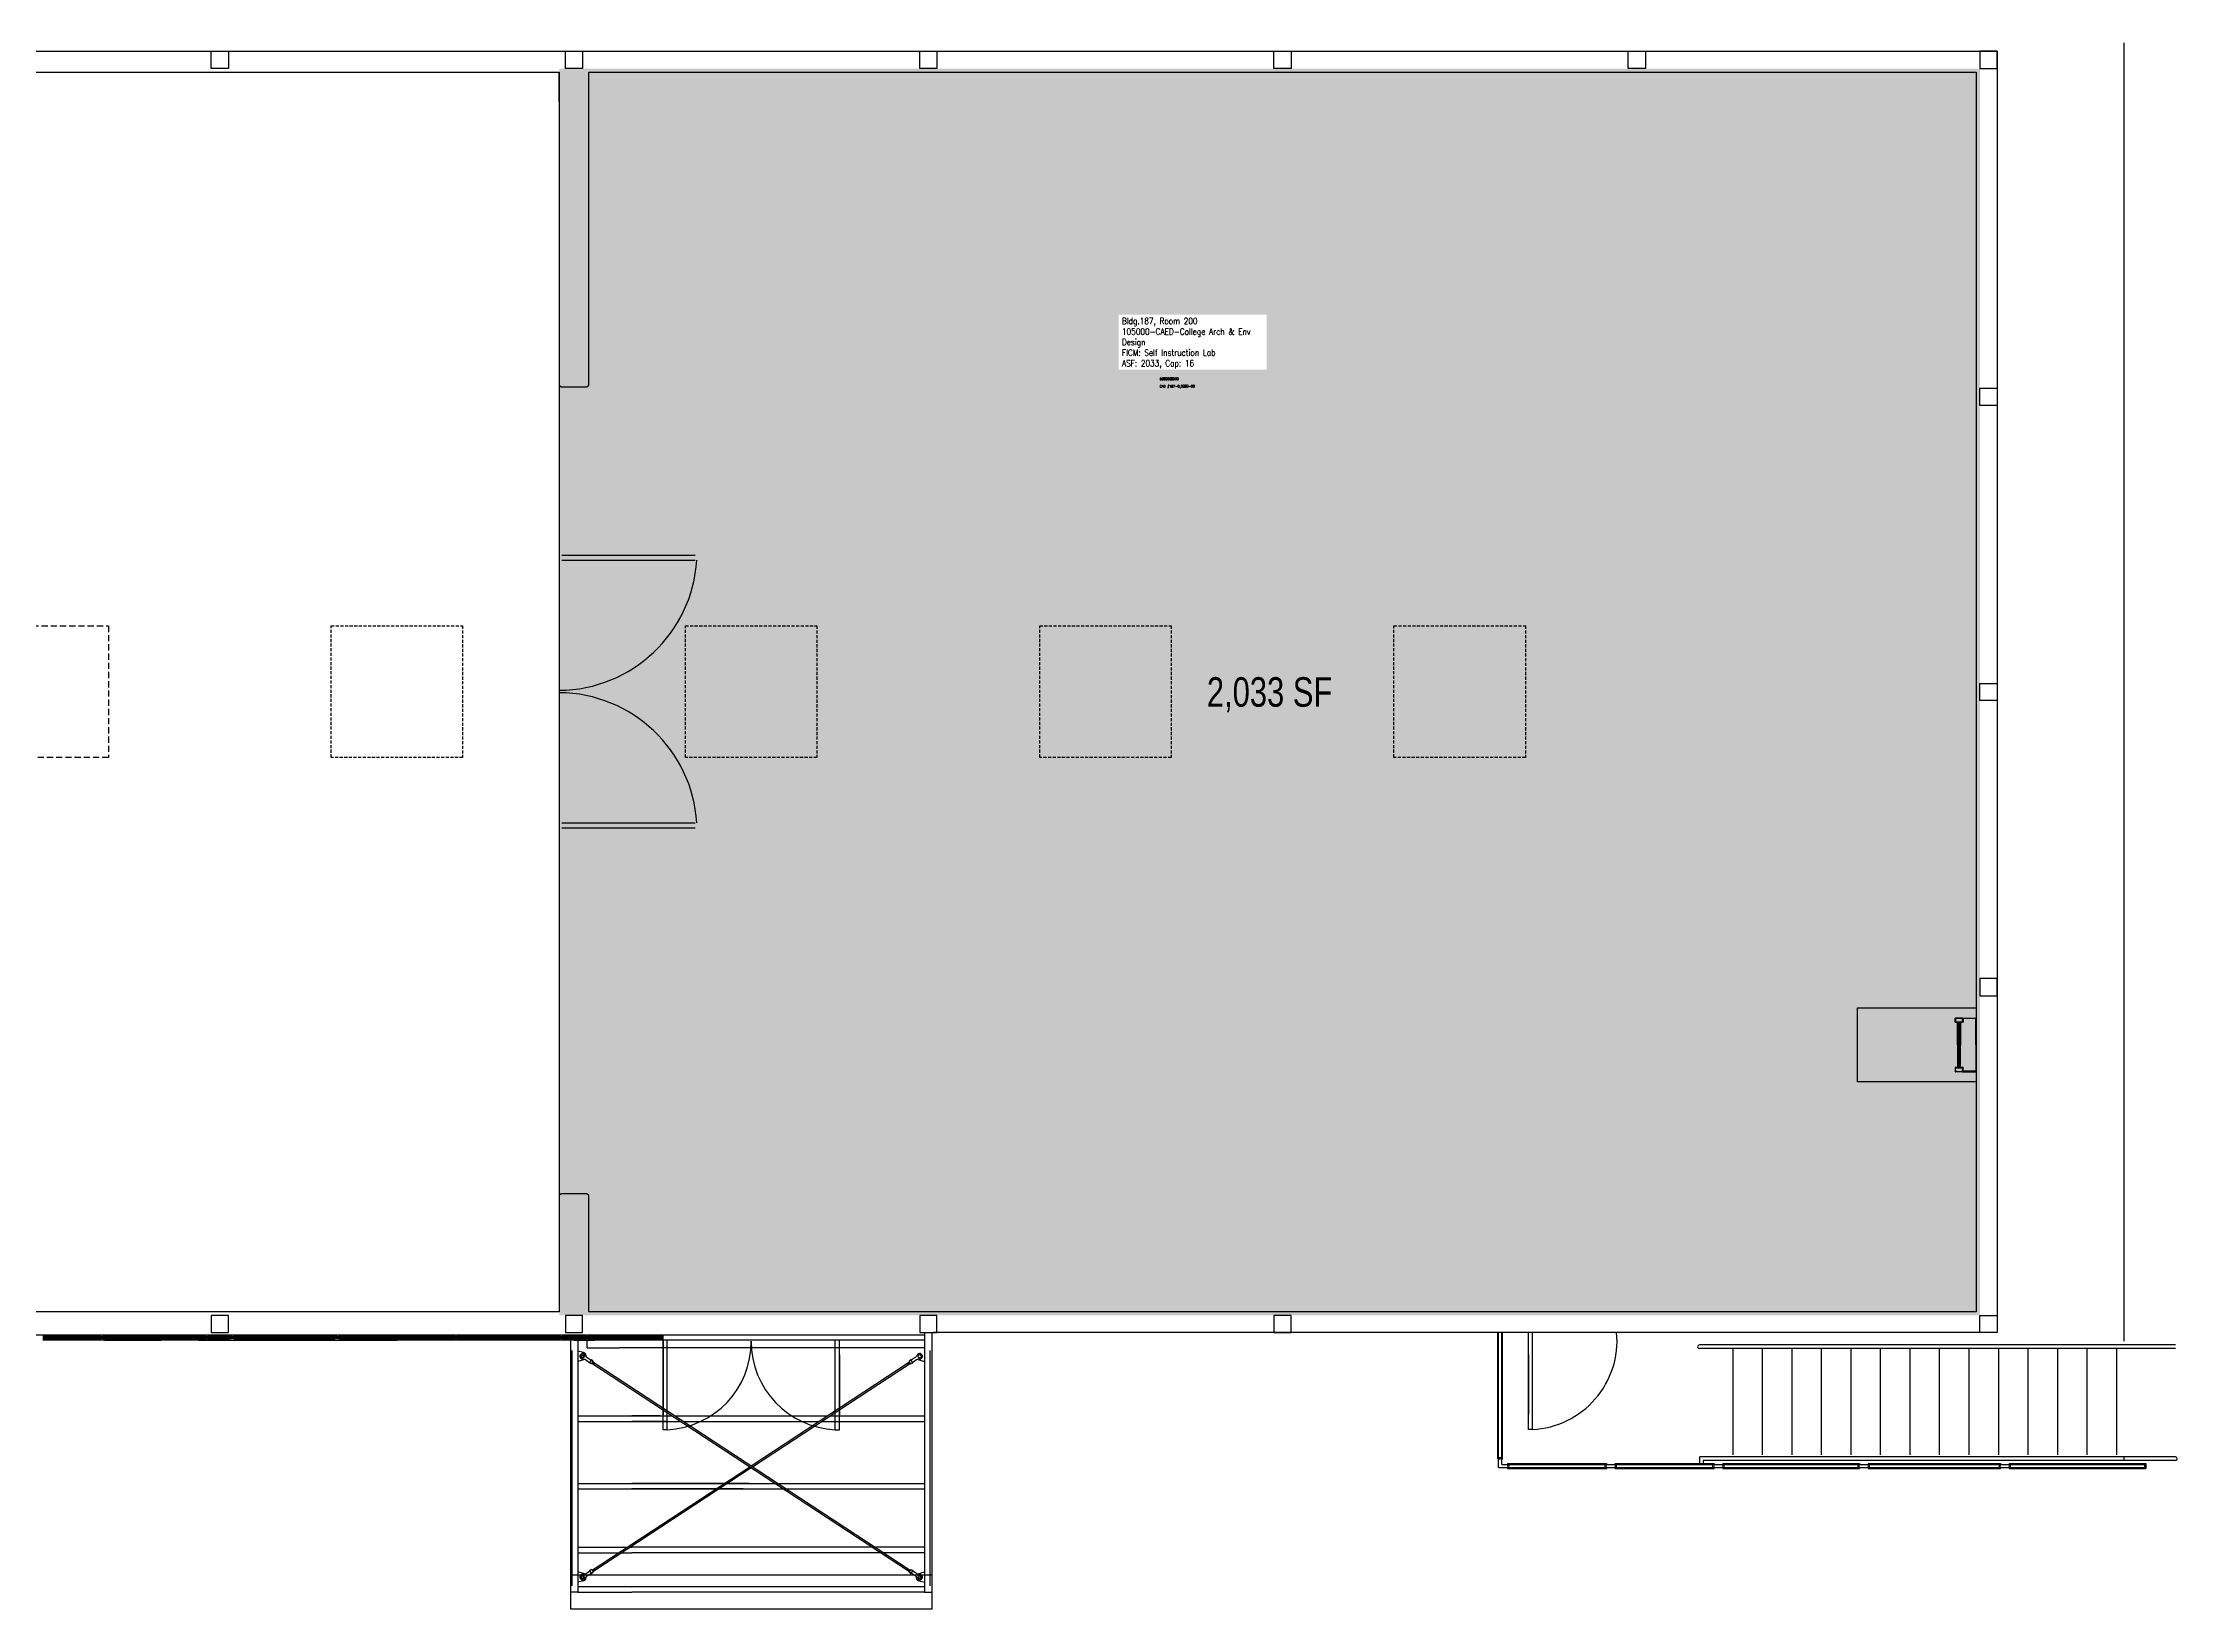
# Model space of a CAD drawing. Header units: inches. Extents: x -72 to 1522, y -109 to 528.
# Drawn here: x 654 to 1522, y -109 to 528 of the extents above; entities that cross this region are included whole.
import ezdxf
from ezdxf.enums import TextEntityAlignment as Align

# ---------------------------------------------------------------- set-up
doc = ezdxf.new("R2010")
doc.units = ezdxf.units.IN
doc.header["$LTSCALE"] = 0.25
doc.header["$MEASUREMENT"] = 0
for name, pattern in [('Building187_0 From Architect$0$HIDDEN', [0.375, 0.25, -0.125]), ('Building187_0 From Architect$0$HIDDEN2', [0.1875, 0.125, -0.0625]), ('DASHED', [0.75, 0.5, -0.25])]:
    doc.linetypes.add(name, pattern=pattern)
doc.layers.get('DEFPOINTS').update_dxf_attribs({"linetype": 'CONTINUOUS'})
for name, color, linetype in [('A-DOOR', 2, 'CONTINUOUS'), ('A-FLOR', 3, 'CONTINUOUS'), ('A-GLAZ', 1, 'CONTINUOUS'), ('A-IDEN-CNUM', 7, 'CONTINUOUS'), ('A-IDEN-RNUM', 7, 'CONTINUOUS'), ('A-IDEN-SNUM', 4, 'CONTINUOUS'), ('A-IDEN-VNUM', 4, 'CONTINUOUS'), ('A-SITE', 3, 'CONTINUOUS'), ('A-WALL', 5, 'CONTINUOUS'), ('AREA-TEXT', 3, 'CONTINUOUS'), ('Rooms-Category-Color', 7, 'CONTINUOUS'), ('Rooms-College-Color', 7, 'CONTINUOUS'), ('Rooms-Department-Color', 7, 'CONTINUOUS'), ('Rooms-Division-Color', 7, 'CONTINUOUS'), ('Rooms-Information', 7, 'CONTINUOUS')]:
    doc.layers.add(name, color=color, linetype=linetype)
doc.styles.add('AREA', font='arial.ttf', dxfattribs={"width": 0.75, "height": 12})
doc.styles.add('ROOMSNUMBER', font='txt.shx', dxfattribs={"height": 0.03})
doc.styles.add('ROOMVNUMBER', font='simplex.shx', dxfattribs={"width": 0.85})

msp = doc.modelspace()

# ---------------------------------------------------------------- hatches: boundary and pattern name
at = {"layer": 'Rooms-Category-Color', "true_color": 0xe3f498}
msp.add_hatch(color=61, dxfattribs=at).paths.add_polyline_path([(1441.5, 10.5), (1441.5, 517.5), (864, 517.5), (864, 10.5), (1441.5, 10.5)])
at = {"layer": 'Rooms-College-Color', "true_color": 0xe3f498}
msp.add_hatch(color=61, dxfattribs=at).paths.add_polyline_path([(1441.5, 10.5), (1441.5, 517.5), (864, 517.5), (864, 10.5), (1441.5, 10.5)])
at = {"layer": 'Rooms-Department-Color', "true_color": 0xe3f498}
msp.add_hatch(color=61, dxfattribs=at).paths.add_polyline_path([(1441.5, 10.5), (1441.5, 517.5), (864, 517.5), (864, 10.5), (1441.5, 10.5)])
at = {"layer": 'Rooms-Division-Color', "true_color": 0xe3f498}
msp.add_hatch(color=61, dxfattribs=at).paths.add_polyline_path([(1441.5, 10.5), (1441.5, 517.5), (864, 517.5), (864, 10.5), (1441.5, 10.5)])

# ---------------------------------------------------------------- linework, layer by layer
at = {"layer": 'A-DOOR'}
for p, q in [((865.1, 319.59), (919.28, 319.59)), ((865.1, 317.59), (919.28, 317.59)), ((865.1, 210.79), (919.28, 210.79)), ((865.1, 208.79), (919.28, 208.79)), ((906.17, 0.46), (906.17, -29.88)), ((906.17, -35.96), (906.17, 0.46)), ((907.85, -35.96), (907.86, 0.46)), ((976.18, -35.96), (976.18, 0.46)), ((977.86, -35.96), (977.86, 0.46)), ((1257.98, -35.84), (1257.98, 3.5)), ((1259.66, -35.84), (1259.67, 3.5)), ((977.86, -5.5), (977.86, -29.88)), ((1257.98, -5.38), (1257.98, -29.76)), ((907.85, -35.96), (906.17, -35.96)), ((976.18, -35.96), (977.86, -35.96)), ((1259.66, -35.84), (1257.98, -35.84))]:
    msp.add_line(p, q, dxfattribs=at)
for centre, radius, start, end in [((863.61, 321.08), 56.4, 270.39581, 356.44529), ((863.61, 207.29), 56.4, 3.55471, 89.60419), ((906.24, -0.22), 35.78, 272.58117, 0.34609), ((977.8, -0.22), 35.78, 179.65391, 267.41883), ((1257.92, 0.18), 36.06, 272.75799, 5.28799)]:
    msp.add_arc(centre, radius, start, end, dxfattribs=at)
at = {"layer": 'A-FLOR'}
for p, q in [((1500, 528), (1500, 0)), ((864, 504), (864, 516)), ((864, 450), (864, 12)), ((864, 12), (840, 12))]:
    msp.add_line(p, q, dxfattribs=at)
at = {"layer": 'A-FLOR', "linetype": 'Continuous'}
for p, q in [((441.5, 2.54), (1012.5, 2.54)), ((677.75, 1.75), (654, 1.75)), ((677.75, 1.25), (654, 1.25)), ((702, 0.46), (654, 0.46)), ((678.25, 1.75), (702, 1.75)), ((678.25, 1.25), (702, 1.25)), ((679.29, 0.46), (702, 0.46)), ((720.5, 1.75), (702, 1.75)), ((720.5, 1.25), (702, 1.25)), ((729.25, 0.46), (702, 0.46)), ((719.46, 0.46), (717.5, 0.46)), ((717.5, 0.46), (726, 0.46)), ((721, 1.75), (726, 1.75)), ((721, 1.25), (726, 1.25)), ((724.71, 0.46), (722.75, 0.46)), ((722.75, 0.46), (750, 0.46)), ((731, 1.75), (726, 1.75)), ((731, 1.25), (726, 1.25)), ((729.96, 0.46), (726, 0.46)), ((726, 0.46), (734.5, 0.46)), ((731.5, 1.75), (750, 1.75)), ((731.5, 1.75), (734.5, 1.75)), ((731.5, 1.25), (750, 1.25)), ((731.5, 1.25), (734.5, 1.25)), ((773.75, 1.75), (750, 1.75)), ((773.75, 1.25), (750, 1.25)), ((772.71, 0.46), (750, 0.46)), ((750, 0.46), (798, 0.46)), ((774.25, 1.75), (798, 1.75)), ((774.25, 1.25), (798, 1.25)), ((821.75, 1.75), (798, 1.75)), ((821.75, 1.25), (798, 1.25)), ((822, 0.46), (798, 0.46)), ((980.42, 0.46), (822, 0.46)), ((822.25, 1.75), (846, 1.75)), ((822.25, 1.25), (846, 1.25)), ((864.5, 1.75), (846, 1.75)), ((864.5, 1.25), (846, 1.25)), ((864.5, 1.75), (861.5, 1.75)), ((864.5, 1.25), (861.5, 1.25)), ((863.46, 0.46), (861.5, 0.46)), ((865, 1.75), (870, 1.75)), ((865, 1.25), (870, 1.25)), ((868.71, 0.46), (866.75, 0.46)), ((875, 1.75), (870, 1.75)), ((875, 1.25), (870, 1.25)), ((873.96, 0.46), (870, 0.46)), ((870, 0.46), (878.5, 0.46)), ((875.5, 1.75), (906.17, 1.75)), ((875.5, 1.25), (906.17, 1.25)), ((1012.5, 0.46), (980.42, 0.46))]:
    msp.add_line(p, q, dxfattribs=at)
at = {"layer": 'A-GLAZ', "linetype": 'Continuous'}
for p, q in [((654, 2), (677.75, 2)), ((677.75, 1), (654, 1)), ((677.75, 2), (677.75, 1)), ((702, 2), (678.25, 2)), ((678.25, 2), (678.25, 1)), ((678.25, 1), (702, 1)), ((702, 2), (720.5, 2)), ((720.5, 1), (702, 1)), ((717.5, 2), (720.5, 2)), ((720.5, 1), (717.5, 1)), ((720.5, 2), (720.5, 1)), ((726, 2), (721, 2)), ((721, 2), (721, 1)), ((721, 1), (726, 1)), ((726, 2), (731, 2)), ((731, 1), (726, 1)), ((731, 2), (731, 1)), ((734.5, 2), (731.5, 2)), ((731.5, 2), (731.5, 1)), ((750, 2), (731.5, 2)), ((731.5, 1), (734.5, 1)), ((731.5, 1), (750, 1)), ((750, 2), (773.75, 2)), ((773.75, 1), (750, 1)), ((773.75, 2), (773.75, 1)), ((798, 2), (774.25, 2)), ((774.25, 2), (774.25, 1)), ((774.25, 1), (798, 1)), ((798, 2), (821.75, 2)), ((821.75, 1), (798, 1)), ((821.75, 2), (821.75, 1)), ((846, 2), (822.25, 2)), ((822.25, 2), (822.25, 1)), ((822.25, 1), (846, 1)), ((846, 2), (864.5, 2)), ((864.5, 1), (846, 1)), ((861.5, 2), (864.5, 2)), ((864.5, 1), (861.5, 1)), ((864.5, 2), (864.5, 1)), ((864.5, 2), (864.5, 1)), ((870, 2), (865, 2)), ((865, 2), (865, 1)), ((865, 1), (870, 1)), ((870, 2), (875, 2)), ((875, 1), (870, 1)), ((875, 2), (875, 1)), ((906.17, 2), (875.5, 2)), ((875.5, 2), (875.5, 1)), ((875.5, 1), (906.17, 1))]:
    msp.add_line(p, q, dxfattribs=at)
at = {"layer": 'A-SITE', "linetype": 'Building187_0 From Architect$0$HIDDEN', "ltscale": 20}
for p, q in [((771.28, 237.42), (771.28, 290.87)), ((771.28, 290.87), (824.72, 290.87)), ((824.72, 290.87), (824.72, 237.42)), ((915.28, 237.42), (915.28, 290.87)), ((915.28, 290.87), (968.72, 290.87)), ((968.72, 290.87), (968.72, 237.42)), ((1059.28, 237.42), (1059.28, 290.87)), ((1059.28, 290.87), (1112.72, 290.87)), ((1112.72, 290.87), (1112.72, 237.42)), ((1203.28, 237.42), (1203.28, 290.87)), ((1203.28, 290.87), (1256.72, 290.87)), ((1256.72, 290.87), (1256.72, 237.42)), ((824.72, 237.42), (771.28, 237.42)), ((968.72, 237.42), (915.28, 237.42)), ((1112.72, 237.42), (1059.28, 237.42)), ((1256.72, 237.42), (1203.28, 237.42))]:
    msp.add_line(p, q, dxfattribs=at)
at = {"layer": 'A-SITE'}
for p, q in [((1391.73, 105.5), (1391.73, 135.5)), ((1391.73, 135.5), (1440, 135.5)), ((1432.37, 120.5), (1432.37, 129.68)), ((1432.5, 120.5), (1432.5, 129.68)), ((1432.63, 120.5), (1432.63, 129.68)), ((1432.75, 120.5), (1432.75, 129.68)), ((1432.88, 120.5), (1432.88, 129.68)), ((1433.12, 120.5), (1433.12, 129.68)), ((1433.25, 120.5), (1433.25, 129.68)), ((1433.37, 120.5), (1433.37, 129.68)), ((1433.5, 120.5), (1433.5, 129.68)), ((1433.62, 129.68), (1433.62, 120.5)), ((1432.37, 120.5), (1432.37, 111.33)), ((1432.5, 120.5), (1432.5, 111.33)), ((1432.63, 120.5), (1432.63, 111.33)), ((1432.75, 120.5), (1432.75, 111.33)), ((1432.88, 120.5), (1432.88, 111.33)), ((1433.12, 120.5), (1433.12, 111.33)), ((1433.25, 120.5), (1433.25, 111.33)), ((1433.37, 120.5), (1433.37, 111.33)), ((1433.5, 120.5), (1433.5, 111.33)), ((1433.62, 111.33), (1433.62, 120.5)), ((1440, 105.5), (1391.73, 105.5)), ((1245.46, -47.75), (1245.46, 3.5)), ((1245.84, -51.37), (1245.84, 3.5)), ((1247.09, -50.13), (1247.09, 3.5)), ((1247.46, -47.75), (1247.46, 3.5)), ((1520.99, -1.5), (1327.49, -1.5)), ((1520.99, -3), (1327.49, -3)), ((1340.99, -3), (1340.99, -46.25)), ((1352.99, -3), (1352.99, -46.25)), ((1364.99, -3), (1364.99, -46.25)), ((1376.99, -3), (1376.99, -46.25)), ((1388.99, -3), (1388.99, -46.25)), ((1400.99, -3), (1400.99, -46.25)), ((1412.99, -3), (1412.99, -46.25)), ((1424.99, -3), (1424.99, -46.25)), ((1436.99, -3), (1436.99, -46.25)), ((1448.99, -3), (1448.99, -46.25)), ((1460.99, -3), (1460.99, -46.25)), ((1472.99, -3), (1472.99, -46.25)), ((1484.99, -3), (1484.99, -46.25)), ((1496.99, -3), (1496.99, -46.25)), ((1245.46, -47.75), (1245.84, -47.75)), ((1245.84, -51.37), (1508.99, -51.37)), ((1247.09, -47.75), (1247.46, -47.75)), ((1247.09, -50.13), (1508.99, -50.13)), ((1249.46, -49.75), (1289.72, -49.75)), ((1249.46, -49.75), (1249.46, -50.13)), ((1249.46, -51.37), (1249.46, -51.75)), ((1249.46, -51.75), (1289.84, -51.75)), ((1289.72, -50.13), (1289.72, -49.75)), ((1289.72, -49.75), (1289.72, -50.13)), ((1289.72, -51.75), (1289.72, -51.37)), ((1289.72, -51.37), (1289.72, -51.75)), ((1293.22, -49.75), (1333.47, -49.75)), ((1293.22, -50.13), (1293.22, -49.75)), ((1293.22, -49.75), (1293.22, -50.13)), ((1293.22, -51.75), (1293.22, -51.37)), ((1293.22, -51.37), (1293.22, -51.75)), ((1293.22, -51.75), (1333.47, -51.75)), ((1520.99, -47), (1327.49, -47)), ((1327.49, -47), (1327.49, -49.75)), ((1520.99, -48.5), (1328.99, -48.5)), ((1328.99, -48.5), (1328.99, -49.75)), ((1333.47, -49.75), (1333.47, -50.13)), ((1333.47, -51.37), (1333.47, -51.75)), ((1336.97, -49.75), (1392.55, -49.75)), ((1336.97, -49.75), (1336.97, -50.13)), ((1336.97, -51.37), (1336.97, -51.75)), ((1336.97, -51.75), (1392.55, -51.75)), ((1392.55, -49.75), (1392.55, -50.13)), ((1392.55, -51.37), (1392.55, -51.75)), ((1396.06, -49.75), (1449.9, -49.75)), ((1396.06, -49.75), (1396.06, -50.13)), ((1396.06, -51.37), (1396.06, -51.75)), ((1396.06, -51.75), (1449.9, -51.75)), ((1449.9, -49.75), (1449.9, -50.13)), ((1449.9, -51.37), (1449.9, -51.75)), ((1453.4, -49.75), (1508.99, -49.75)), ((1453.4, -49.75), (1453.4, -50.13)), ((1453.4, -51.37), (1453.4, -51.75)), ((1453.4, -51.75), (1508.99, -51.75)), ((1508.99, -49.75), (1508.99, -51.75)), ((1508.99, -51.37), (1508.99, -51.75)), ((868.5, -95), (1015.5, -95)), ((1015.5, -109), (868.5, -109))]:
    msp.add_line(p, q, dxfattribs=at)
at = {"layer": 'A-SITE', "ltscale": 0.25}
for p, q in [((868.5, 0.46), (868.5, -109)), ((871.5, 0.46), (871.5, -102)), ((875.37, -2.62), (875.37, 0.38)), ((1012.5, 3.5), (1012.5, -102)), ((1015.5, 3.5), (1015.5, -109)), ((873.89, -4.64), (871.5, -4)), ((874.27, -7.43), (871.5, -8.18)), ((874.75, -7.58), (876.69, -8.85)), ((875.37, -2.62), (888.52, -2.62)), ((875.37, -6.64), (877.31, -7.91)), ((876.3, -8.75), (876.37, -8.64)), ((876.37, -8.64), (876.98, -7.7)), ((876.98, -7.7), (877.05, -7.59)), ((877.19, -9.09), (877.73, -8.27)), ((877.72, -8.16), (877.2, -7.58)), ((877.64, -8.43), (877.31, -8.96)), ((877.7, -8.46), (877.37, -9)), ((877.42, -7.9), (877.46, -7.87)), ((877.76, -8.5), (877.43, -9.04)), ((877.82, -8.54), (877.49, -9.08)), ((877.88, -8.58), (877.55, -9.12)), ((877.94, -8.62), (877.61, -9.16)), ((877.63, -8.42), (1006.69, -93.04)), ((878, -8.66), (877.67, -9.2)), ((1012.5, -2.62), (888.52, -2.62)), ((942, -50.63), (1006.37, -8.42)), ((1006, -8.66), (1006.33, -9.2)), ((1006.06, -8.62), (1006.39, -9.16)), ((1006.12, -8.58), (1006.45, -9.12)), ((1006.18, -8.54), (1006.51, -9.08)), ((1006.24, -8.5), (1006.57, -9.04)), ((1006.81, -9.09), (1006.27, -8.27)), ((1006.28, -8.16), (1006.8, -7.58)), ((1006.3, -8.46), (1006.63, -9)), ((1006.36, -8.43), (1006.69, -8.96)), ((1006.58, -7.9), (1006.54, -7.87)), ((1008.63, -6.64), (1006.69, -7.91)), ((1007.02, -7.7), (1006.95, -7.59)), ((1007.63, -8.64), (1007.02, -7.7)), ((1009.25, -7.58), (1007.31, -8.85)), ((1007.7, -8.75), (1007.63, -8.64)), ((1009.73, -7.43), (1012.5, -8.18)), ((877.08, -9.13), (876.35, -8.89)), ((876.73, -8.96), (876.71, -9.01)), ((877.29, -8.94), (1006.36, -93.57)), ((878.06, -8.7), (877.73, -9.24)), ((878.12, -8.74), (877.79, -9.28)), ((878.18, -8.78), (877.85, -9.32)), ((878.24, -8.82), (877.91, -9.35)), ((878.3, -8.86), (877.97, -9.39)), ((878.36, -8.9), (878.03, -9.43)), ((878.06, -9.45), (878.4, -8.92)), ((942.57, -51), (1006.71, -8.94)), ((1005.94, -9.45), (1005.6, -8.92)), ((1005.64, -8.9), (1005.97, -9.43)), ((1005.7, -8.86), (1006.03, -9.39)), ((1005.76, -8.82), (1006.09, -9.35)), ((1005.82, -8.78), (1006.15, -9.32)), ((1005.88, -8.74), (1006.21, -9.28)), ((1005.94, -8.7), (1006.27, -9.24)), ((1006.92, -9.13), (1007.65, -8.89)), ((1007.27, -8.96), (1007.29, -9.01)), ((871.5, -30.37), (909.97, -30.37)), ((871.5, -32.63), (913.42, -32.63)), ((905.03, -30.37), (893.54, -30.37)), ((908.01, -32.63), (893.54, -32.63)), ((911.11, -30.37), (972.89, -30.37)), ((914.56, -32.63), (969.44, -32.63)), ((970.58, -32.63), (1012.5, -32.63)), ((974.03, -30.37), (1012.5, -30.37)), ((877.31, -93.04), (941.43, -51)), ((877.64, -93.57), (942, -51.37)), ((871.5, -57.8), (931.06, -57.8)), ((871.5, -60.06), (927.61, -60.06)), ((931.06, -57.8), (893.54, -57.8)), ((927.61, -60.06), (893.54, -60.06)), ((928.75, -60.06), (1012.5, -60.06)), ((938.76, -60.06), (928.75, -60.06)), ((932.2, -57.8), (1012.5, -57.8)), ((941.22, -57.8), (932.2, -57.8)), ((871.5, -83.74), (891.49, -83.74)), ((871.5, -86), (888.05, -86)), ((889.19, -86), (893.54, -86)), ((892.63, -83.74), (893.54, -83.74)), ((991.37, -83.74), (893.54, -83.74)), ((994.81, -86), (893.54, -86)), ((1012.5, -83.74), (992.51, -83.74)), ((1012.5, -86), (995.95, -86)), ((874.27, -94.57), (871.5, -93.82)), ((874.75, -94.42), (876.69, -93.15)), ((875.37, -95.36), (877.31, -94.09)), ((876.3, -93.25), (876.37, -93.36)), ((877.08, -92.87), (876.35, -93.11)), ((876.37, -93.36), (876.98, -94.3)), ((876.73, -93.04), (876.71, -92.99)), ((876.98, -94.3), (877.05, -94.41)), ((877.19, -92.91), (877.73, -93.73)), ((877.72, -93.84), (877.2, -94.42)), ((877.64, -93.57), (877.31, -93.04)), ((877.7, -93.53), (877.37, -93)), ((877.42, -94.09), (877.46, -94.13)), ((877.76, -93.49), (877.43, -92.96)), ((877.82, -93.45), (877.49, -92.92)), ((877.88, -93.41), (877.55, -92.88)), ((877.94, -93.38), (877.61, -92.84)), ((878, -93.34), (877.67, -92.8)), ((878.06, -93.3), (877.73, -92.76)), ((878.12, -93.26), (877.79, -92.72)), ((878.18, -93.22), (877.85, -92.68)), ((878.24, -93.18), (877.91, -92.64)), ((878.3, -93.14), (877.97, -92.6)), ((878.36, -93.1), (878.03, -92.56)), ((878.06, -92.55), (878.4, -93.07)), ((1005.94, -92.55), (1005.6, -93.07)), ((1005.64, -93.1), (1005.97, -92.56)), ((1005.7, -93.14), (1006.03, -92.6)), ((1005.76, -93.18), (1006.09, -92.64)), ((1005.82, -93.22), (1006.15, -92.68)), ((1005.88, -93.26), (1006.21, -92.72)), ((1005.94, -93.3), (1006.27, -92.76)), ((1006, -93.34), (1006.33, -92.8)), ((1006.06, -93.38), (1006.39, -92.84)), ((1006.12, -93.41), (1006.45, -92.88)), ((1006.18, -93.45), (1006.51, -92.92)), ((1006.24, -93.49), (1006.57, -92.96)), ((1006.81, -92.91), (1006.27, -93.73)), ((1006.28, -93.84), (1006.8, -94.42)), ((1006.3, -93.53), (1006.63, -93)), ((1006.36, -93.57), (1006.69, -93.04)), ((1006.58, -94.09), (1006.54, -94.13)), ((1008.63, -95.36), (1006.69, -94.09)), ((1006.92, -92.87), (1007.65, -93.11)), ((1007.02, -94.3), (1006.95, -94.41)), ((1007.63, -93.36), (1007.02, -94.3)), ((1007.27, -93.04), (1007.29, -92.99)), ((1009.25, -94.42), (1007.31, -93.15)), ((1007.7, -93.25), (1007.63, -93.36)), ((1009.73, -94.57), (1012.5, -93.82)), ((871.5, -102), (868.5, -102)), ((873.89, -97.36), (871.5, -98)), ((871.5, -99.74), (1012.5, -99.74)), ((871.5, -102), (893.54, -102)), ((1012.5, -102), (893.54, -102)), ((1010.11, -97.36), (1012.5, -98)), ((1012.5, -102), (1015.5, -102))]:
    msp.add_line(p, q, dxfattribs=at)
at = {"layer": 'A-SITE', "linetype": 'Building187_0 From Architect$0$HIDDEN2'}
for p, q in [((1245.46, -47.25), (1247.46, -47.25)), ((1245.84, -47.75), (1247.09, -47.75)), ((1249.46, -50.13), (1249.46, -51.37)), ((1249.96, -49.75), (1249.96, -51.75)), ((1289.22, -51.75), (1289.22, -49.75)), ((1289.72, -51.37), (1289.72, -50.13)), ((1293.22, -51.37), (1293.22, -50.13)), ((1293.72, -51.75), (1293.72, -49.75)), ((1332.97, -51.75), (1332.97, -49.75)), ((1333.47, -51.37), (1333.47, -50.13)), ((1336.97, -51.37), (1336.97, -50.13)), ((1337.47, -51.75), (1337.47, -49.75)), ((1392.05, -51.75), (1392.05, -49.75)), ((1392.55, -51.37), (1392.55, -50.13)), ((1396.06, -51.37), (1396.06, -50.13)), ((1396.56, -51.75), (1396.56, -49.75)), ((1449.4, -51.75), (1449.4, -49.75)), ((1449.9, -51.37), (1449.9, -50.13)), ((1453.4, -51.37), (1453.4, -50.13)), ((1453.9, -51.75), (1453.9, -49.75)), ((1499.99, -47), (1499.99, -48.5)), ((1508.49, -51.75), (1508.49, -49.75)), ((1508.99, -51.37), (1508.99, -50.13))]:
    msp.add_line(p, q, dxfattribs=at)
at = {"layer": 'A-SITE', "linetype": 'DASHED', "ltscale": 20}
msp.add_lwpolyline([(627.28, 237.42), (627.28, 290.87), (680.72, 290.87), (680.72, 237.42)], close=True, dxfattribs=at)
at = {"layer": 'A-SITE'}
for points in [[(1434.35, 129.8, 0.414214), (1434.36, 129.81), (1434.36, 131.2, 0.414214), (1434.35, 131.21), (1434.22, 131.21, -0.57735), (1434.21, 131.22), (1434.25, 131.3, -0.267949), (1434.26, 131.3), (1434.38, 131.3, 0.493145), (1434.39, 131.32), (1434.37, 131.42, -0.493145), (1434.37, 131.43), (1434.48, 131.43, -0.414214), (1434.49, 131.42), (1434.49, 129.69, -0.414214), (1434.48, 129.68), (1431.5, 129.68, -0.414214), (1431.49, 129.69), (1431.49, 131.42, -0.414214), (1431.5, 131.43), (1431.6, 131.43, -0.493145), (1431.61, 131.42), (1431.59, 131.32, 0.493145), (1431.6, 131.3), (1431.72, 131.3, -0.267949), (1431.73, 131.3), (1431.77, 131.22, -0.57735), (1431.76, 131.21), (1431.62, 131.21, 0.414214), (1431.61, 131.2), (1431.61, 129.81, 0.414214), (1431.62, 129.8)], [(1434.35, 111.21, -0.414214), (1434.36, 111.2), (1434.36, 109.81, -0.414214), (1434.35, 109.8), (1434.22, 109.8, 0.57735), (1434.21, 109.78), (1434.25, 109.71, 0.267949), (1434.26, 109.71), (1434.38, 109.71, -0.493145), (1434.39, 109.69), (1434.37, 109.59, 0.493145), (1434.37, 109.58), (1434.48, 109.58, 0.414214), (1434.49, 109.59), (1434.49, 111.32, 0.414214), (1434.48, 111.33), (1431.5, 111.33, 0.414214), (1431.49, 111.32), (1431.49, 109.59, 0.414214), (1431.5, 109.58), (1431.6, 109.58, 0.493145), (1431.61, 109.59), (1431.59, 109.69, -0.493145), (1431.6, 109.71), (1431.72, 109.71, 0.267949), (1431.73, 109.71), (1431.77, 109.78, 0.57735), (1431.76, 109.8), (1431.62, 109.8, -0.414214), (1431.61, 109.81), (1431.61, 111.2, -0.414214), (1431.62, 111.21)]]:
    msp.add_lwpolyline(points, format="xyb", close=True, dxfattribs=at)
for points in [[(1434.35, 131.3, 0.414214), (1434.36, 131.31), (1434.36, 131.42, 0.414214), (1434.35, 131.43), (1431.62, 131.43, 0.414214), (1431.61, 131.42), (1431.61, 131.31, 0.414214), (1431.62, 131.3), (1431.79, 131.3, -0.414214), (1431.8, 131.29), (1431.8, 131.22, -0.414214), (1431.79, 131.21), (1431.76, 131.21, 0.520567), (1431.75, 131.2), (1431.77, 131.13, 0.546475), (1431.89, 131.1, 0.200628), (1431.89, 131.11), (1431.89, 131.29, -0.414214), (1431.9, 131.3), (1434.08, 131.3, -0.414214), (1434.09, 131.29), (1434.09, 131.11, 0.200628), (1434.09, 131.1, 0.546475), (1434.21, 131.13), (1434.23, 131.2, 0.520567), (1434.22, 131.21), (1434.19, 131.21, -0.414214), (1434.18, 131.22), (1434.18, 131.29, -0.414214), (1434.19, 131.3), (1434.35, 131.3), (1434.19, 131.3)], [(1437.41, 131.24), (1434.74, 131.24, 0.414214), (1434.68, 131.18), (1434.68, 129.68), (1434.49, 129.68), (1434.49, 131.18, -0.414214), (1434.74, 131.43), (1437.41, 131.43)], [(1437.41, 131.43), (1439.75, 131.43, -0.414214), (1440, 131.18), (1440, 120.5)], [(1439.81, 120.5), (1439.81, 131.18, 0.414214), (1439.75, 131.24), (1437.41, 131.24)], [(1437.41, 109.58), (1439.75, 109.58, 0.414214), (1440, 109.83), (1440, 120.5)], [(1439.81, 120.5), (1439.81, 109.83, -0.414214), (1439.75, 109.77), (1437.41, 109.77)], [(1434.35, 109.71, -0.414214), (1434.36, 109.7), (1434.36, 109.59, -0.414214), (1434.35, 109.58), (1431.62, 109.58, -0.414214), (1431.61, 109.59), (1431.61, 109.7, -0.414214), (1431.62, 109.71), (1431.79, 109.71, 0.414214), (1431.8, 109.72), (1431.8, 109.79, 0.414214), (1431.79, 109.8), (1431.76, 109.8, -0.520567), (1431.75, 109.81), (1431.77, 109.88, -0.546475), (1431.89, 109.91, -0.200628), (1431.89, 109.9), (1431.89, 109.72, 0.414214), (1431.9, 109.71), (1434.08, 109.71, 0.414214), (1434.09, 109.72), (1434.09, 109.9, -0.200628), (1434.09, 109.91, -0.546475), (1434.21, 109.88), (1434.23, 109.81, -0.520567), (1434.22, 109.8), (1434.19, 109.8, 0.414214), (1434.18, 109.79), (1434.18, 109.72, 0.414214), (1434.19, 109.71), (1434.35, 109.71), (1434.19, 109.71)], [(1437.41, 109.77), (1434.74, 109.77, -0.414214), (1434.68, 109.83), (1434.68, 111.33), (1434.49, 111.33), (1434.49, 109.83, 0.414214), (1434.74, 109.58), (1437.41, 109.58)]]:
    msp.add_lwpolyline(points, format="xyb", dxfattribs=at)
at = {"layer": 'A-SITE', "ltscale": 0.25}
for centre, radius in [((873.5, -6.09), 0.656), ((873.5, -6.09), 0.5), ((1010.5, -6.09), 0.656), ((873.5, -95.91), 0.656), ((873.5, -95.91), 0.5), ((1010.5, -95.91), 0.656), ((1010.5, -95.91), 0.5)]:
    msp.add_circle(centre, radius, dxfattribs=at)
for centre, radius, start, end in [((873.5, -6.09), 1.12, 23.19168, 270.3063), ((873.52, -9.46), 2.25, 56.74899, 90.3063), ((873.5, -6.09), 1.5, 347.19706, 75), ((876.6, -4.76), 2.25, 203.19168, 236.74899), ((877.13, -7.64), 0.0937, 41.74899, 146.74899), ((877.36, -7.83), 0.0937, 236.74899, 311.74899), ((877.65, -8.22), 0.0937, 326.74899, 41.74899), ((1006.35, -8.22), 0.0937, 138.25101, 213.25101), ((1006.64, -7.83), 0.0937, 228.25101, 303.25101), ((1006.87, -7.64), 0.0937, 33.25101, 138.25101), ((1007.4, -4.76), 2.25, 303.25101, 336.80832), ((1010.48, -9.46), 2.25, 89.6937, 123.25101), ((1010.5, -6.09), 1.12, 269.6937, 156.80832), ((876.37, -8.8), 0.0937, 146.74899, 251.74899), ((876.64, -8.93), 0.0937, 341.74899, 56.74899), ((877.11, -9.04), 0.0937, 251.74899, 326.74899), ((1006.89, -9.04), 0.0937, 213.25101, 288.25101), ((1007.36, -8.93), 0.0937, 123.25101, 198.25101), ((1007.63, -8.8), 0.0937, 288.25101, 33.25101), ((873.5, -95.91), 1.12, 89.6937, 336.80832), ((873.52, -92.54), 2.25, 269.6937, 303.25101), ((876.6, -97.24), 2.25, 123.25101, 156.80832), ((876.37, -93.2), 0.0938, 108.25101, 213.25101), ((876.64, -93.07), 0.0938, 303.25101, 18.25101), ((877.13, -94.36), 0.0938, 213.25101, 318.25101), ((877.11, -92.96), 0.0938, 33.25101, 108.25101), ((877.36, -94.16), 0.0938, 48.25101, 123.25101), ((877.65, -93.78), 0.0938, 318.25101, 33.25101), ((1006.35, -93.78), 0.0938, 146.74899, 221.74899), ((1006.64, -94.16), 0.0938, 56.74899, 131.74899), ((1006.87, -94.36), 0.0938, 221.74899, 326.74899), ((1006.89, -92.96), 0.0938, 71.74899, 146.74899), ((1007.36, -93.07), 0.0938, 161.74899, 236.74899), ((1007.63, -93.2), 0.0938, 326.74899, 71.74899), ((1007.4, -97.24), 2.25, 23.19168, 56.74899), ((1010.48, -92.54), 2.25, 236.74899, 270.3063), ((1010.5, -95.91), 1.12, 203.19168, 90.3063), ((873.5, -95.91), 1.5, 281.09457, 8.89751), ((1010.5, -95.91), 1.5, 167.19706, 255)]:
    msp.add_arc(centre, radius, start, end, dxfattribs=at)
at = {"layer": 'A-SITE'}
for centre, start, end in [((1327.49, -2.25), 90, 270), ((1520.99, -47.75), 270, 90)]:
    msp.add_arc(centre, 0.75, start, end, dxfattribs=at)
at = {"layer": 'A-WALL'}
for p, q in [((3.5, 524.5), (1448.5, 524.5)), ((729.5, 524.5), (729.5, 517.5)), ((873.5, 524.5), (873.5, 517.5)), ((873.5, 524.5), (873.5, 517.5)), ((1017.5, 524.5), (1017.5, 517.5)), ((1161.5, 524.5), (1161.5, 517.5)), ((1305.5, 524.5), (1305.5, 517.5)), ((1441.5, 524.5), (1441.5, 517.5)), ((1448.5, 524.5), (1448.5, 3.5)), ((12, 516), (864, 516)), ((864, 516), (864, 388.75)), ((876, 516), (1020, 516)), ((876, 388.75), (876, 516)), ((1020, 516), (1440, 516)), ((1440, 516), (1440, 12)), ((864, 388.75), (864.75, 388)), ((864.75, 388), (875.25, 388)), ((875.25, 388), (876, 388.75)), ((1448.5, 387.5), (1448.5, 380.5)), ((1448.5, 267.5), (1448.5, 260.5)), ((1441.5, 147.5), (1441.5, 140.5)), ((864.75, 60), (864, 59.25)), ((864, 59.25), (864, 12)), ((875.25, 60), (864.75, 60)), ((876, 59.25), (875.25, 60)), ((876, 12), (876, 59.25)), ((864, 12), (12, 12)), ((729.5, 3.5), (729.5, 10.5)), ((873.5, 3.5), (873.5, 10.5)), ((873.5, 3.5), (873.5, 10.5)), ((1014, 12), (876, 12)), ((1158, 12), (1014, 12)), ((1017.5, 3.5), (1017.5, 10.5)), ((1302, 12), (1158, 12)), ((1161.5, 3.5), (1161.5, 10.5)), ((1440, 12), (1302, 12)), ((1441.5, 3.5), (1441.5, 10.5)), ((906.17, 0.46), (906.17, 2.54)), ((1448.5, 3.5), (1016, 3.5)), ((1448.5, 3.5), (1420, 3.5))]:
    msp.add_line(p, q, dxfattribs=at)
for points in [[(722.5, 524.5), (729.5, 524.5), (729.5, 517.5), (722.5, 517.5)], [(866.5, 524.5), (873.5, 524.5), (873.5, 517.5), (866.5, 517.5)], [(866.5, 524.5), (873.5, 524.5), (873.5, 517.5), (866.5, 517.5)], [(1010.5, 524.5), (1017.5, 524.5), (1017.5, 517.5), (1010.5, 517.5)], [(1154.5, 524.5), (1161.5, 524.5), (1161.5, 517.5), (1154.5, 517.5)], [(1298.5, 524.5), (1305.5, 524.5), (1305.5, 517.5), (1298.5, 517.5)], [(1448.5, 524.5), (1441.5, 524.5), (1441.5, 517.5), (1448.5, 517.5)], [(1441.5, 387.5), (1448.5, 387.5), (1448.5, 380.5), (1441.5, 380.5)], [(1441.5, 267.5), (1448.5, 267.5), (1448.5, 260.5), (1441.5, 260.5)], [(1448.5, 147.5), (1441.5, 147.5), (1441.5, 140.5), (1448.5, 140.5)], [(722.5, 3.5), (729.5, 3.5), (729.5, 10.5), (722.5, 10.5)], [(866.5, 3.5), (873.5, 3.5), (873.5, 10.5), (866.5, 10.5)], [(866.5, 3.5), (873.5, 3.5), (873.5, 10.5), (866.5, 10.5)], [(1010.5, 3.5), (1017.5, 3.5), (1017.5, 10.5), (1010.5, 10.5)], [(1154.5, 3.5), (1161.5, 3.5), (1161.5, 10.5), (1154.5, 10.5)], [(1448.5, 3.5), (1441.5, 3.5), (1441.5, 10.5), (1448.5, 10.5)]]:
    msp.add_lwpolyline(points, close=True, dxfattribs=at)
at = {"layer": 'DEFPOINTS'}
for p, q in [((869.22, -99.5), (869.22, -3.78)), ((1014.78, -99.5), (1014.78, -3.78))]:
    msp.add_line(p, q, dxfattribs=at)

# ---------------------------------------------------------------- texts
at = {"layer": 'A-IDEN-CNUM', "style": 'ROOMSNUMBER', "width": 0.85}
msp.add_text('CAD #187-0_0200-00', height=1, rotation=0.19599, dxfattribs=at).set_placement((1108.09, 387.79))
at = {"layer": 'A-IDEN-RNUM', "style": 'ROOMSNUMBER', "width": 0.85}
msp.add_text('0200-00', height=1, rotation=0.19599, dxfattribs=at).set_placement((1108.09, 390.79))
at = {"layer": 'A-IDEN-SNUM', "style": 'ROOMSNUMBER', "width": 0.85}
msp.add_text('1870020000', height=1, rotation=0.19599, dxfattribs=at).set_placement((1108.09, 390.79))
at = {"layer": 'A-IDEN-VNUM', "style": 'ROOMVNUMBER', "width": 0.85}
msp.add_text('200', height=18, dxfattribs=at).set_placement((1112.4, 395.54), align=Align.CENTER)
at = {"layer": 'AREA-TEXT', "style": 'AREA', "width": 0.75}
msp.add_text('2,033 SF', height=12, dxfattribs=at).set_placement((1152.75, 264), align=Align.MIDDLE_CENTER)

# ---------------------------------------------------------------- next in the draw order: texts
at = {"layer": 'Rooms-Information', "insert": (1092.73, 395.54), "char_height": 2.57143, "width": 57.6, "attachment_point": 7, "style": 'ROOMVNUMBER', "bg_fill": 3, "box_fill_scale": 1.5, "bg_fill_color": 256, "bg_fill_true_color": 13158600, "bg_fill_transparency": 0}
msp.add_mtext('Bldg.187, Room 200^M^J105000-CAED-College Arch & Env Design^M^JFICM: Self Instruction Lab^M^JASF: 2033, Cap: 16', dxfattribs=at)

doc.saveas('drawing.dxf')
